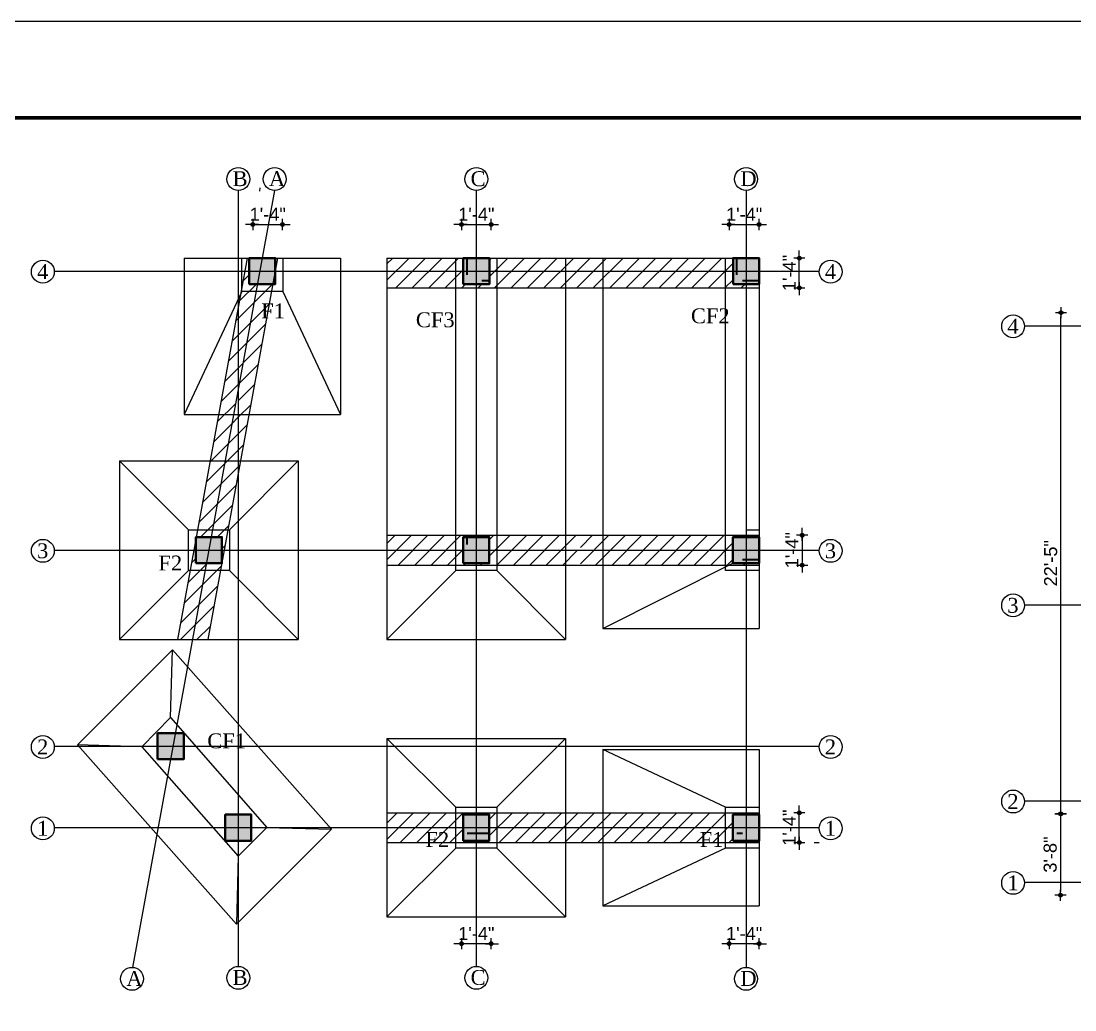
# Model space of a CAD drawing. Header units: inches. Extents: x -12073856 to 12321241, y -1226296 to 1319224.
# Drawn here: x 121516 to 122083, y 45962 to 46494 of the extents above; entities that cross this region are included whole.
import ezdxf

# ---------------------------------------------------------------- set-up
doc = ezdxf.new("R2010")
doc.units = ezdxf.units.IN
doc.header["$MEASUREMENT"] = 0
doc.header["$PDMODE"] = 35
doc.linetypes.add('CONTINU', pattern=[0])
for name, color, linetype, lineweight in [('1', 7, 'Continuous', 13), ('BORDER', 7, 'Continuous', 60), ('Break Line', 125, 'CONTINU', 15), ('Column', 181, 'Continuous', 40), ('Hatch', 9, 'Continuous', 9), ('Toilet', 7, 'Continuous', 25), ('Walls', 11, 'Continuous', 35), ('Window', 3, 'Continuous', 0), ('Windows', 151, 'Continuous', 15)]:
    doc.layers.add(name, color=color, linetype=linetype, lineweight=lineweight)
doc.styles.add('ordinary', font='times.ttf')
doc.styles.add('ramon', font='arial.ttf')
doc.dimstyles.new('S8', dxfattribs={"dimtxt": 7, "dimasz": 2, "dimexe": 6, "dimexo": 18, "dimgap": 1.9375, "dimtad": 1, "dimdec": 1, "dimzin": 3, "dimdsep": 46, "dimlunit": 4, "dimtxsty": 'ramon', "dimblk": 'dot 2', "dimcen": 0.09375, "dimse1": 1, "dimse2": 1, "dimclrd": 1, "dimclre": 1, "dimclrt": 256, "dimadec": 0, "dimazin": 0, "dimtfac": 0.75, "dimtdec": 1, "dimtix": 1, "dimtmove": 1, "dimatfit": 3, "dimldrblk": 'DOT', "dimfxl": 1, "dimtolj": 1, "dimtzin": 0, "dimlwd": 9, "dimlwe": 9, "dimarcsym": 0})
pattern_1 = [(45, (-5795.1595, 25537.279), (-4.41941738, 4.41941738), [])]
pattern_2 = [(45, (-5795.1595, 26688.9125), (-4.41941738, 4.41941738), [])]

# ---------------------------------------------------------------- blocks, each defined once
blk = doc.blocks.new('dot1')
at = {"layer": 'Hatch'}
h = blk.add_hatch(color=256, dxfattribs=at)
edge = h.paths.add_edge_path()
edge.add_arc((0, 0), 1, 0, 360)
for p, q in [((3, 0), (-3, 0)), ((0, 3), (0, -3))]:
    blk.add_line(p, q, dxfattribs=at)
blk.add_circle((0, 0), 1, dxfattribs=at)
blk = doc.blocks.new('dot 2')
at = {"layer": 'Hatch', "xscale": 0.5, "yscale": 0.5, "zscale": 0.5}
blk.add_blockref('dot1', (0, 0), dxfattribs=at)
blk = doc.blocks.new('*D1141')
at = {"layer": 'Defpoints', "color": 0, "transparency": 16777216}
for p in [(122075.12, 46337.03), (122184.3, 46337.03), (122135.07, 46067.62)]:
    blk.add_point(p, dxfattribs=at)
at = {"layer": 'Toilet', "color": 1, "lineweight": 9, "transparency": 16777216}
blk.add_line((122075.12, 46069.62), (122075.12, 46335.03), dxfattribs=at)
at = {"layer": 'Toilet', "color": 1, "lineweight": 9, "transparency": 16777216, "xscale": 2, "yscale": 2, "zscale": 2}
for p, rotation in [((122075.12, 46337.03), 90), ((122075.12, 46067.62), 270)]:
    blk.add_blockref('dot 2', p, dxfattribs=dict(at, rotation=rotation))
at = {"layer": 'Toilet', "transparency": 16777216, "insert": (122069.61, 46202.33), "char_height": 7, "attachment_point": 5, "rotation": 90, "style": 'ramon'}
blk.add_mtext('\\A1;22\'-5"', dxfattribs=at)
blk = doc.blocks.new('_Dot')
at = {"color": 0, "lineweight": -2}
blk.add_line((-0.5, 0), (-1, 0), dxfattribs=at)
at = {"color": 0, "const_width": 0.5}
blk.add_lwpolyline([(-0.25, 0, 1), (0.25, 0, 1)], format="xyb", close=True, dxfattribs=at)
blk = doc.blocks.new('*D1142')
at = {"layer": 'Defpoints', "color": 0, "transparency": 16777216}
for p in [(122135.07, 46067.62), (122074.86, 46023.9), (122171.37, 46023.9)]:
    blk.add_point(p, dxfattribs=at)
at = {"layer": 'Toilet', "color": 1, "lineweight": 9, "transparency": 16777216}
blk.add_line((122074.86, 46065.62), (122074.86, 46025.9), dxfattribs=at)
at = {"layer": 'Toilet', "color": 1, "lineweight": 9, "transparency": 16777216, "xscale": 2, "yscale": 2, "zscale": 2}
for p, rotation in [((122074.86, 46067.62), 90), ((122074.86, 46023.9), 270)]:
    blk.add_blockref('dot 2', p, dxfattribs=dict(at, rotation=rotation))
at = {"layer": 'Toilet', "transparency": 16777216, "insert": (122069.35, 46045.76), "char_height": 7, "attachment_point": 5, "rotation": 90, "style": 'ramon'}
blk.add_mtext('\\A1;3\'-8"', dxfattribs=at)
blk = doc.blocks.new('colm')
at = {"layer": 'Hatch'}
h = blk.add_hatch(color=256, dxfattribs=at)
h.dxf.hatch_style = 1
h.paths.add_polyline_path([(66705.71, 8319.73), (66705.71, 8307.73), (66717.71, 8307.73), (66717.71, 8319.73)])
at = {"layer": 'Column'}
blk.add_lwpolyline([(66705.71, 8307.73), (66717.71, 8307.73), (66717.71, 8319.73), (66705.71, 8319.73)], close=True, dxfattribs=at)
blk = doc.blocks.new('*D1526')
at = {"layer": 'Defpoints', "color": 0, "transparency": 16777216}
for p in [(121912.87, 46068.23), (121934.53, 46068.23), (121912.87, 46052.23)]:
    blk.add_point(p, dxfattribs=at)
at = {"layer": 'Toilet', "color": 1, "lineweight": 9, "transparency": 16777216}
for p, q in [((121934.53, 46070.23), (121934.53, 46072.23)), ((121934.53, 46052.23), (121934.53, 46068.23)), ((121934.53, 46050.23), (121934.53, 46048.23))]:
    blk.add_line(p, q, dxfattribs=at)
at = {"layer": 'Toilet', "color": 1, "lineweight": 9, "transparency": 16777216, "xscale": 2, "yscale": 2, "zscale": 2}
for p, rotation in [((121934.53, 46068.23), 270), ((121934.53, 46052.23), 90)]:
    blk.add_blockref('dot 2', p, dxfattribs=dict(at, rotation=rotation))
at = {"layer": 'Toilet', "transparency": 16777216, "insert": (121929.07, 46060.23), "char_height": 7, "attachment_point": 5, "rotation": 90, "style": 'ramon'}
blk.add_mtext('\\A1;1\'-4"', dxfattribs=at)
blk = doc.blocks.new('*D1527')
at = {"layer": 'Defpoints', "color": 0, "transparency": 16777216}
for p in [(121912.87, 46366.36), (121934.53, 46366.36), (121912.87, 46350.36)]:
    blk.add_point(p, dxfattribs=at)
at = {"layer": 'Toilet', "color": 1, "lineweight": 9, "transparency": 16777216}
for p, q in [((121934.53, 46368.36), (121934.53, 46370.36)), ((121934.53, 46350.36), (121934.53, 46366.36)), ((121934.53, 46348.36), (121934.53, 46346.36))]:
    blk.add_line(p, q, dxfattribs=at)
at = {"layer": 'Toilet', "color": 1, "lineweight": 9, "transparency": 16777216, "xscale": 2, "yscale": 2, "zscale": 2}
for p, rotation in [((121934.53, 46366.36), 270), ((121934.53, 46350.36), 90)]:
    blk.add_blockref('dot 2', p, dxfattribs=dict(at, rotation=rotation))
at = {"layer": 'Toilet', "transparency": 16777216, "insert": (121929.07, 46358.36), "char_height": 7, "attachment_point": 5, "rotation": 90, "style": 'ramon'}
blk.add_mtext('\\A1;1\'-4"', dxfattribs=at)
blk = doc.blocks.new('*D1403')
at = {"layer": 'Defpoints', "color": 0, "transparency": 16777216}
for p in [(121768.97, 46384.45), (121752.97, 46366.36), (121768.97, 46366.36)]:
    blk.add_point(p, dxfattribs=at)
at = {"layer": 'Toilet', "color": 1, "lineweight": 9, "transparency": 16777216}
for p, q in [((121750.97, 46384.45), (121748.97, 46384.45)), ((121752.97, 46384.45), (121768.97, 46384.45)), ((121770.97, 46384.45), (121772.97, 46384.45))]:
    blk.add_line(p, q, dxfattribs=at)
at = {"layer": 'Toilet', "color": 1, "lineweight": 9, "transparency": 16777216, "xscale": 2, "yscale": 2, "zscale": 2}
blk.add_blockref('dot 2', (121752.97, 46384.45), dxfattribs=at)
at = {"layer": 'Toilet', "color": 1, "lineweight": 9, "transparency": 16777216, "xscale": 2, "yscale": 2, "zscale": 2, "rotation": 180}
blk.add_blockref('dot 2', (121768.97, 46384.45), dxfattribs=at)
at = {"layer": 'Toilet', "transparency": 16777216, "insert": (121760.97, 46389.9), "char_height": 7, "attachment_point": 5, "style": 'ramon'}
blk.add_mtext('\\A1;1\'-4"', dxfattribs=at)
blk = doc.blocks.new('*D1528')
at = {"layer": 'Defpoints', "color": 0, "transparency": 16777216}
for p in [(121912.87, 46384.45), (121896.87, 46366.36), (121912.87, 46366.36)]:
    blk.add_point(p, dxfattribs=at)
at = {"layer": 'Toilet', "color": 1, "lineweight": 9, "transparency": 16777216}
for p, q in [((121894.87, 46384.45), (121892.87, 46384.45)), ((121896.87, 46384.45), (121912.87, 46384.45)), ((121914.87, 46384.45), (121916.87, 46384.45))]:
    blk.add_line(p, q, dxfattribs=at)
at = {"layer": 'Toilet', "color": 1, "lineweight": 9, "transparency": 16777216, "xscale": 2, "yscale": 2, "zscale": 2}
blk.add_blockref('dot 2', (121896.87, 46384.45), dxfattribs=at)
at = {"layer": 'Toilet', "color": 1, "lineweight": 9, "transparency": 16777216, "xscale": 2, "yscale": 2, "zscale": 2, "rotation": 180}
blk.add_blockref('dot 2', (121912.87, 46384.45), dxfattribs=at)
at = {"layer": 'Toilet', "transparency": 16777216, "insert": (121904.87, 46389.9), "char_height": 7, "attachment_point": 5, "style": 'ramon'}
blk.add_mtext('\\A1;1\'-4"', dxfattribs=at)
blk = doc.blocks.new('*D1404')
at = {"layer": 'Defpoints', "color": 0, "transparency": 16777216}
for p in [(121896.87, 46078.64), (121912.87, 46078.64), (121896.87, 45997.88)]:
    blk.add_point(p, dxfattribs=at)
at = {"layer": 'Toilet', "color": 1, "lineweight": 9, "transparency": 16777216}
for p, q in [((121894.87, 45997.88), (121892.87, 45997.88)), ((121912.87, 45997.88), (121896.87, 45997.88)), ((121914.87, 45997.88), (121916.87, 45997.88))]:
    blk.add_line(p, q, dxfattribs=at)
at = {"layer": 'Toilet', "color": 1, "lineweight": 9, "transparency": 16777216, "xscale": 2, "yscale": 2, "zscale": 2}
blk.add_blockref('dot 2', (121896.87, 45997.88), dxfattribs=at)
at = {"layer": 'Toilet', "color": 1, "lineweight": 9, "transparency": 16777216, "xscale": 2, "yscale": 2, "zscale": 2, "rotation": 180}
blk.add_blockref('dot 2', (121912.87, 45997.88), dxfattribs=at)
at = {"layer": 'Toilet', "transparency": 16777216, "insert": (121904.87, 46003.34), "char_height": 7, "attachment_point": 5, "style": 'ramon'}
blk.add_mtext('\\A1;1\'-4"', dxfattribs=at)
blk = doc.blocks.new('*D1405')
at = {"layer": 'Defpoints', "color": 0, "transparency": 16777216}
for p in [(121752.97, 46060.02), (121768.97, 46060.02), (121752.97, 45997.88)]:
    blk.add_point(p, dxfattribs=at)
at = {"layer": 'Toilet', "color": 1, "lineweight": 9, "transparency": 16777216}
for p, q in [((121750.97, 45997.88), (121748.97, 45997.88)), ((121768.97, 45997.88), (121752.97, 45997.88)), ((121770.97, 45997.88), (121772.97, 45997.88))]:
    blk.add_line(p, q, dxfattribs=at)
at = {"layer": 'Toilet', "color": 1, "lineweight": 9, "transparency": 16777216, "xscale": 2, "yscale": 2, "zscale": 2}
blk.add_blockref('dot 2', (121752.97, 45997.88), dxfattribs=at)
at = {"layer": 'Toilet', "color": 1, "lineweight": 9, "transparency": 16777216, "xscale": 2, "yscale": 2, "zscale": 2, "rotation": 180}
blk.add_blockref('dot 2', (121768.97, 45997.88), dxfattribs=at)
at = {"layer": 'Toilet', "transparency": 16777216, "insert": (121760.97, 46003.34), "char_height": 7, "attachment_point": 5, "style": 'ramon'}
blk.add_mtext('\\A1;1\'-4"', dxfattribs=at)
blk = doc.blocks.new('*D1529')
at = {"layer": 'Defpoints', "color": 0, "transparency": 16777216}
for p in [(121912.87, 46217.36), (121912.87, 46201.36), (121936.01, 46201.36)]:
    blk.add_point(p, dxfattribs=at)
at = {"layer": 'Toilet', "color": 1, "lineweight": 9, "transparency": 16777216}
for p, q in [((121936.01, 46219.36), (121936.01, 46221.36)), ((121936.01, 46217.36), (121936.01, 46201.36)), ((121936.01, 46199.36), (121936.01, 46197.36))]:
    blk.add_line(p, q, dxfattribs=at)
at = {"layer": 'Toilet', "color": 1, "lineweight": 9, "transparency": 16777216, "xscale": 2, "yscale": 2, "zscale": 2}
for p, rotation in [((121936.01, 46217.36), 270), ((121936.01, 46201.36), 90)]:
    blk.add_blockref('dot 2', p, dxfattribs=dict(at, rotation=rotation))
at = {"layer": 'Toilet', "transparency": 16777216, "insert": (121930.55, 46209.36), "char_height": 7, "attachment_point": 5, "rotation": 90, "style": 'ramon'}
blk.add_mtext('\\A1;1\'-4"', dxfattribs=at)
blk = doc.blocks.new('*D1430')
at = {"layer": 'Defpoints', "color": 0, "transparency": 16777216}
for p in [(121656.89, 46384.45), (121640.89, 46366.36), (121656.89, 46366.36)]:
    blk.add_point(p, dxfattribs=at)
at = {"layer": 'Toilet', "color": 1, "lineweight": 9, "transparency": 16777216}
for p, q in [((121638.89, 46384.45), (121636.89, 46384.45)), ((121640.89, 46384.45), (121656.89, 46384.45)), ((121658.89, 46384.45), (121660.89, 46384.45))]:
    blk.add_line(p, q, dxfattribs=at)
at = {"layer": 'Toilet', "color": 1, "lineweight": 9, "transparency": 16777216, "xscale": 2, "yscale": 2, "zscale": 2}
blk.add_blockref('dot 2', (121640.89, 46384.45), dxfattribs=at)
at = {"layer": 'Toilet', "color": 1, "lineweight": 9, "transparency": 16777216, "xscale": 2, "yscale": 2, "zscale": 2, "rotation": 180}
blk.add_blockref('dot 2', (121656.89, 46384.45), dxfattribs=at)
at = {"layer": 'Toilet', "transparency": 16777216, "insert": (121648.89, 46389.9), "char_height": 7, "attachment_point": 5, "style": 'ramon'}
blk.add_mtext('\\A1;1\'-4"', dxfattribs=at)

msp = doc.modelspace()

# ---------------------------------------------------------------- hatches: boundary and pattern name
at = {"layer": 'Windows', "lineweight": -2}
h = msp.add_hatch(dxfattribs=at)
h.set_pattern_fill('ANSI31', color=1, scale=50, style=0)
h.set_pattern_definition(pattern_2)
h.paths.add_polyline_path([(121712.97, 46366.36), (121712.97, 46359.36), (121749.92, 46359.36), (121749.92, 46366.36)])
h.paths.add_polyline_path([(121712.97, 46359.36), (121712.97, 46350.36), (121749.92, 46350.36), (121749.92, 46359.36)])
h.paths.add_polyline_path([(121749.92, 46359.36), (121753.97, 46359.36), (121753.97, 46366.36), (121749.92, 46366.36)])
h.paths.add_polyline_path([(121753.97, 46359.36), (121749.92, 46359.36), (121749.92, 46350.36), (121760.97, 46350.36), (121760.97, 46352.36), (121753.97, 46352.36)])
h.paths.add_polyline_path([(121771.92, 46359.36), (121767.97, 46359.36), (121767.97, 46357.36), (121767.97, 46352.36), (121760.97, 46352.36), (121760.97, 46350.36), (121771.92, 46350.36)])
h.paths.add_polyline_path([(121771.92, 46366.36), (121767.97, 46366.36), (121767.97, 46359.36), (121771.92, 46359.36)])
h.paths.add_polyline_path([(121808.97, 46359.36), (121808.97, 46366.36), (121771.92, 46366.36), (121771.92, 46359.36)])
h.paths.add_polyline_path([(121808.97, 46350.36), (121808.97, 46359.36), (121771.92, 46359.36), (121771.92, 46350.36)])
h.paths.add_polyline_path([(121828.87, 46359.36), (121828.87, 46366.36), (121808.97, 46366.36), (121808.97, 46359.36)])
h.paths.add_polyline_path([(121828.87, 46350.36), (121828.87, 46359.36), (121808.97, 46359.36), (121808.97, 46350.36)])
h.paths.add_polyline_path([(121894.92, 46359.36), (121894.92, 46366.36), (121828.87, 46366.36), (121828.87, 46359.36)])
h.paths.add_polyline_path([(121894.92, 46350.36), (121894.92, 46359.36), (121828.87, 46359.36), (121828.87, 46350.36)])
h.paths.add_polyline_path([(121894.92, 46359.36), (121898.92, 46359.36), (121898.92, 46366.36), (121894.92, 46366.36)])
h.paths.add_polyline_path([(121898.92, 46359.36), (121894.92, 46359.36), (121894.92, 46350.36), (121905.92, 46350.36), (121905.92, 46352.36), (121898.92, 46352.36)])
h.paths.add_polyline_path([(121726.48, 46353.12), (121742.28, 46353.12), (121742.28, 46341.12), (121726.48, 46341.12)], flags=9)
h.paths.add_polyline_path([(121874.29, 46353.12), (121889.14, 46353.12), (121889.14, 46341.12), (121874.29, 46341.12)], flags=9)
h = msp.add_hatch(dxfattribs=at)
h.set_pattern_fill('ANSI31', color=1, scale=50, style=0)
h.set_pattern_definition(pattern_1)
h.paths.add_polyline_path([(121643.42, 46352.36), (121638.97, 46352.36), (121638.97, 46359.36), (121636.56, 46359.36), (121634.97, 46350.67), (121634.97, 46348.36), (121642.69, 46348.36)])
h.paths.add_polyline_path([(121651.55, 46352.36), (121643.42, 46352.36), (121642.69, 46348.36), (121650.82, 46348.36)])
h.paths.add_polyline_path([(121642.69, 46348.36), (121634.97, 46348.36), (121634.28, 46346.89), (121633.1, 46340.39), (121633.1, 46295.89)], flags=17)
h.paths.add_polyline_path([(121650.82, 46348.36), (121642.69, 46348.36), (121633.1, 46295.89), (121633.1, 46251.38)])
h.paths.add_polyline_path([(121633.1, 46295.89), (121633.1, 46340.39), (121622.49, 46282.36), (121630.63, 46282.36)])
h.paths.add_polyline_path([(121630.63, 46282.36), (121622.49, 46282.36), (121617.93, 46257.36), (121626.06, 46257.36)])
h.paths.add_polyline_path([(121626.06, 46257.36), (121617.93, 46257.36), (121611.16, 46220.36), (121619.3, 46220.36)])
h.paths.add_polyline_path([(121633.1, 46251.38), (121633.1, 46257.36), (121626.06, 46257.36), (121619.3, 46220.36), (121627.43, 46220.36)])
h.paths.add_polyline_path([(121619.3, 46220.36), (121611.16, 46220.36), (121610.43, 46216.36), (121618.57, 46216.36)])
h.paths.add_polyline_path([(121627.43, 46220.36), (121619.3, 46220.36), (121618.57, 46216.36), (121624.29, 46216.36), (121624.29, 46209.36), (121625.42, 46209.36)])
h.paths.add_polyline_path([(121616.01, 46202.36), (121610.29, 46202.36), (121610.29, 46209.36), (121609.15, 46209.36), (121607.14, 46198.36), (121615.28, 46198.36)])
h.paths.add_polyline_path([(121624.14, 46202.36), (121616.01, 46202.36), (121615.28, 46198.36), (121623.41, 46198.36)])
h.paths.add_polyline_path([(121615.28, 46198.36), (121607.14, 46198.36), (121600.38, 46161.36), (121608.52, 46161.36)])
h.paths.add_polyline_path([(121623.41, 46198.36), (121615.28, 46198.36), (121608.52, 46161.36), (121616.65, 46161.36)])
h.paths.add_polyline_path([(121643.39, 46343.99), (121658.23, 46343.99), (121658.23, 46331.99), (121643.39, 46331.99)], flags=9)
h = msp.add_hatch(dxfattribs=at)
h.set_pattern_fill('ANSI31', color=1, scale=50, style=0)
h.set_pattern_definition(pattern_1)
h.paths.add_polyline_path([(121626.06, 46257.36), (121633.1, 46257.36), (121633.1, 46282.36), (121630.63, 46282.36)])
h = msp.add_hatch(dxfattribs=at)
h.set_pattern_fill('ANSI31', color=1, scale=50, style=0)
h.set_pattern_definition(pattern_2)
h.paths.add_polyline_path([(121753.92, 46216.36), (121760.97, 46216.36), (121760.97, 46217.36), (121749.92, 46217.36), (121749.92, 46209.36), (121753.92, 46209.36)])
h.paths.add_polyline_path([(121749.92, 46201.36), (121760.97, 46201.36), (121760.97, 46202.36), (121753.92, 46202.36), (121753.92, 46209.36), (121749.92, 46209.36)])
h.paths.add_polyline_path([(121771.92, 46217.36), (121760.97, 46217.36), (121760.97, 46216.36), (121767.92, 46216.36), (121767.92, 46209.36), (121771.92, 46209.36)])
h.paths.add_polyline_path([(121771.92, 46209.36), (121767.92, 46209.36), (121767.92, 46202.36), (121760.97, 46202.36), (121760.97, 46201.36), (121771.92, 46201.36)])
h.paths.add_polyline_path([(121771.92, 46209.36), (121771.92, 46201.36), (121814.97, 46201.36), (121814.97, 46209.36)])
h.paths.add_polyline_path([(121814.97, 46209.36), (121814.97, 46217.36), (121771.92, 46217.36), (121771.92, 46209.36)])
h.paths.add_polyline_path([(121894.92, 46201.36), (121894.92, 46209.36), (121816.87, 46209.36), (121816.87, 46201.36)])
h.paths.add_polyline_path([(121816.87, 46217.36), (121816.87, 46209.36), (121894.92, 46209.36), (121894.92, 46217.36)])
h.paths.add_polyline_path([(121898.87, 46216.36), (121905.92, 46216.36), (121905.92, 46217.36), (121894.92, 46217.36), (121894.92, 46209.36), (121898.87, 46209.36)])
h.paths.add_polyline_path([(121894.92, 46201.36), (121905.92, 46201.36), (121905.92, 46202.36), (121898.87, 46202.36), (121898.87, 46209.36), (121894.92, 46209.36)])
h.paths.add_polyline_path([(121871.58, 46224.25), (121887.38, 46224.25), (121887.38, 46212.25), (121871.58, 46212.25)], flags=9)
h.paths.add_polyline_path([(121712.92, 46217.36), (121712.92, 46209.36), (121749.92, 46209.36), (121749.92, 46217.36)])
h.paths.add_polyline_path([(121712.92, 46209.36), (121712.92, 46201.36), (121749.92, 46201.36), (121749.92, 46209.36)])
h = msp.add_hatch(dxfattribs=at)
h.set_pattern_fill('ANSI31', color=1, scale=50, style=0)
h.set_pattern_definition(pattern_2)
h.paths.add_polyline_path([(121749.92, 46068.23), (121712.97, 46068.23), (121712.97, 46060.23), (121749.92, 46060.23)])
h.paths.add_polyline_path([(121749.92, 46060.23), (121712.97, 46060.23), (121712.97, 46052.23), (121749.92, 46052.23)])
h.paths.add_polyline_path([(121753.92, 46060.23), (121749.92, 46060.23), (121749.92, 46052.23), (121760.97, 46052.23), (121760.97, 46053.23), (121753.92, 46053.23)])
h.paths.add_polyline_path([(121753.92, 46067.23), (121760.97, 46067.23), (121760.97, 46068.23), (121749.92, 46068.23), (121749.92, 46060.23), (121753.92, 46060.23)])
h.paths.add_polyline_path([(121771.92, 46068.23), (121760.97, 46068.23), (121760.97, 46067.23), (121767.92, 46067.23), (121767.92, 46060.23), (121771.92, 46060.23)])
h.paths.add_polyline_path([(121771.92, 46060.23), (121767.92, 46060.23), (121767.92, 46053.23), (121760.97, 46053.23), (121760.97, 46052.23), (121771.92, 46052.23)])
h.paths.add_polyline_path([(121808.97, 46068.23), (121771.92, 46068.23), (121771.92, 46060.23), (121808.97, 46060.23)])
h.paths.add_polyline_path([(121808.97, 46060.23), (121771.92, 46060.23), (121771.92, 46052.23), (121808.97, 46052.23)])
h.paths.add_polyline_path([(121828.87, 46060.23), (121808.97, 46060.23), (121808.97, 46052.23), (121828.87, 46052.23)])
h.paths.add_polyline_path([(121828.87, 46068.23), (121808.97, 46068.23), (121808.97, 46060.23), (121828.87, 46060.23)])
h.paths.add_polyline_path([(121894.87, 46068.23), (121828.87, 46068.23), (121828.87, 46060.23), (121894.87, 46060.23)])
h.paths.add_polyline_path([(121894.87, 46060.23), (121828.87, 46060.23), (121828.87, 46052.23), (121894.87, 46052.23)])
h.paths.add_polyline_path([(121898.87, 46067.23), (121905.92, 46067.23), (121905.92, 46068.23), (121894.87, 46068.23), (121894.87, 46060.23), (121898.87, 46060.23)])
h.paths.add_polyline_path([(121898.87, 46060.23), (121894.87, 46060.23), (121894.87, 46052.23), (121905.92, 46052.23), (121905.92, 46053.23), (121898.87, 46053.23)])
h.paths.add_polyline_path([(121731.63, 46059.87), (121747.42, 46059.87), (121747.42, 46047.87), (121731.63, 46047.87)], flags=9)
h.paths.add_polyline_path([(121879.02, 46059.87), (121893.87, 46059.87), (121893.87, 46047.87), (121879.02, 46047.87)], flags=9)

# ---------------------------------------------------------------- linework, layer by layer
for p, q in [((121905.92, 46402.67), (121905.92, 45985.14)), ((121603.97, 46366.36), (121603.97, 46282.36)), ((121687.97, 46366.36), (121687.97, 46282.36)), ((121712.97, 46366.36), (121712.97, 46217.36)), ((121808.97, 46366.36), (121808.97, 46217.36)), ((121828.87, 46366.36), (121828.87, 46282.36)), ((121912.87, 46366.36), (121912.87, 46282.36)), ((121912.92, 46348.36), (121912.92, 46167.36)), ((121828.92, 46282.36), (121828.92, 46209.36)), ((121569.29, 46257.36), (121569.29, 46161.36)), ((121665.29, 46257.36), (121665.29, 46221.36)), ((121712.92, 46257.36), (121712.92, 46161.36)), ((121808.92, 46257.36), (121808.92, 46221.36)), ((121665.29, 46221.36), (121665.29, 46161.36)), ((121808.92, 46221.36), (121808.92, 46161.36)), ((121828.92, 46209.36), (121828.92, 46167.36)), ((121546.66, 46104.77), (121597.66, 46155.78)), ((121596.6, 46119.47), (121597.66, 46155.78)), ((121597.66, 46155.78), (121683.13, 46059.41)), ((121581.31, 46103.66), (121596.6, 46119.47)), ((121596.6, 46119.47), (121648.37, 46060.32)), ((121546.66, 46104.77), (121632.13, 46008.4)), ((121581.31, 46103.66), (121546.66, 46104.77)), ((121581.31, 46103.66), (121633.1, 46044.94)), ((121712.97, 46108.23), (121712.97, 46060.23)), ((121749.92, 46071.23), (121712.97, 46108.23)), ((121771.92, 46071.23), (121808.97, 46108.23)), ((121808.97, 46108.23), (121808.97, 46060.23)), ((121828.87, 46102.23), (121828.87, 46060.23)), ((121912.87, 46102.23), (121912.87, 46018.23)), ((121632.13, 46008.4), (121683.13, 46059.41)), ((121633.1, 46044.94), (121648.37, 46060.32)), ((121648.27, 46060.23), (121683.13, 46059.41)), ((121712.97, 46060.23), (121712.97, 46012.23)), ((121808.97, 46060.23), (121808.97, 46012.23)), ((121828.87, 46060.23), (121828.87, 46018.23)), ((121749.92, 46049.23), (121712.97, 46012.23)), ((121771.92, 46049.23), (121808.97, 46012.23)), ((121633.1, 46044.94), (121632.13, 46008.4))]:
    msp.add_line(p, q)
at = {"layer": 'BORDER'}
msp.add_lwpolyline([(123444.42, 46441.74), (123444.42, 44350.89), (120381.59, 44350.89), (120381.59, 46441.74)], close=True, dxfattribs=at)
at = {"layer": 'Break Line'}
msp.add_line((121763.97, 46216.36), (121767.97, 46216.36), dxfattribs=at)
at = {"layer": 'Toilet'}
for p, q in [((121644.74, 46404.11), (121644.41, 46402.33)), ((121652.61, 46402.67), (121576.31, 45985.13)), ((121633.1, 46402.67), (121633.1, 45985.67)), ((121760.97, 46402.67), (121760.97, 45985.67)), ((121637.84, 46366.36), (121600.38, 46161.36)), ((121603.97, 46366.36), (121687.97, 46366.36)), ((121654.11, 46366.36), (121616.65, 46161.36)), ((121712.97, 46366.36), (121828.87, 46366.36)), ((121828.87, 46366.36), (121912.87, 46366.36)), ((121534.22, 46359.36), (121945.21, 46359.36)), ((121634.97, 46348.36), (121603.97, 46282.36)), ((121656.97, 46348.36), (121687.97, 46282.36)), ((121712.97, 46350.36), (121912.87, 46350.36)), ((122055.54, 46330.03), (122540.24, 46330.03)), ((121603.97, 46282.36), (121618.43, 46282.36)), ((121603.97, 46282.36), (121687.97, 46282.36)), ((121569.29, 46257.36), (121633.1, 46257.36)), ((121606.29, 46220.36), (121569.29, 46257.36)), ((121628.29, 46220.36), (121665.29, 46257.36)), ((121633.1, 46257.36), (121665.29, 46257.36)), ((121712.92, 46217.36), (121912.87, 46217.36)), ((121534.22, 46209.36), (121945.21, 46209.36)), ((121712.92, 46201.36), (121912.87, 46201.36)), ((121828.92, 46167.36), (121898.87, 46202.36)), ((121606.29, 46198.36), (121569.29, 46161.36)), ((121628.29, 46198.36), (121665.29, 46161.36)), ((121749.92, 46198.36), (121712.92, 46161.36)), ((121771.92, 46198.36), (121808.92, 46161.36)), ((122055.54, 46180.03), (122540.24, 46180.03)), ((121828.92, 46167.36), (121912.92, 46167.36)), ((121569.29, 46161.36), (121596.32, 46161.36)), ((121569.29, 46161.36), (121665.29, 46161.36)), ((121712.92, 46161.36), (121808.92, 46161.36)), ((121534.22, 46103.95), (121945.21, 46103.95)), ((121712.97, 46108.23), (121760.97, 46108.23)), ((121760.97, 46108.23), (121808.97, 46108.23)), ((121828.87, 46102.23), (121912.87, 46102.23)), ((121894.87, 46071.23), (121828.87, 46102.23)), ((122055.54, 46074.62), (122540.24, 46074.62)), ((121712.97, 46068.23), (121912.87, 46068.23)), ((121534.22, 46060.23), (121945.21, 46060.23)), ((121712.97, 46052.23), (121912.87, 46052.23)), ((121894.87, 46049.23), (121828.87, 46018.23)), ((121942.54, 46052.23), (121945.21, 46052.23)), ((122055.54, 46030.9), (122540.24, 46030.9)), ((121828.87, 46018.23), (121912.87, 46018.23)), ((121712.97, 46012.23), (121808.97, 46012.23))]:
    msp.add_line(p, q, dxfattribs=at)
for points in [[(121656.97, 46366.36), (121656.97, 46348.36), (121634.97, 46348.36), (121634.97, 46366.36)], [(121749.92, 46217.36), (121749.92, 46366.36)], [(121771.92, 46366.36), (121771.92, 46217.36)], [(121894.92, 46282.36), (121894.92, 46366.36)], [(121912.92, 46198.36), (121894.92, 46198.36), (121894.92, 46282.36)], [(121771.92, 46220.36), (121771.92, 46198.36), (121749.92, 46198.36), (121749.92, 46220.36)], [(121905.92, 46220.36), (121912.92, 46220.36)], [(121912.87, 46049.23), (121894.87, 46049.23), (121894.87, 46071.23), (121912.87, 46071.23)]]:
    msp.add_lwpolyline(points, dxfattribs=at)
for points in [[(121606.29, 46220.36), (121628.29, 46220.36), (121628.29, 46198.36), (121606.29, 46198.36)], [(121749.92, 46071.23), (121771.92, 46071.23), (121771.92, 46049.23), (121749.92, 46049.23)]]:
    msp.add_lwpolyline(points, close=True, dxfattribs=at)
for centre in [(121633.1, 46408.82), (121652.62, 46408.82), (121760.97, 46408.82), (121905.92, 46408.82), (121528.08, 46359.01), (121951.35, 46359.01), (122049.4, 46329.68), (121528.08, 46209.01), (121951.35, 46209.01), (122049.4, 46179.68), (121528.08, 46103.6), (121951.35, 46103.6), (122049.4, 46074.27), (121528.08, 46059.88), (121951.35, 46059.88), (122049.4, 46030.55), (121576, 45978.99), (121633.1, 45979.52), (121760.97, 45979.52), (121905.92, 45978.99)]:
    msp.add_circle(centre, 6.15, dxfattribs=at)
at = {"layer": 'Walls'}
for p, q in [((121755.97, 46357.36), (121755.97, 46366.36)), ((121767.97, 46357.36), (121767.97, 46366.36)), ((121900.92, 46357.36), (121900.92, 46366.36)), ((121763.97, 46354.36), (121767.97, 46354.36)), ((121903.92, 46354.36), (121912.92, 46354.36)), ((121755.97, 46212.36), (121755.97, 46216.36)), ((121767.97, 46212.36), (121767.97, 46216.36)), ((121903.92, 46216.36), (121912.92, 46216.36)), ((121903.92, 46204.36), (121912.92, 46204.36)), ((121755.97, 46057.23), (121767.97, 46057.23)), ((121900.92, 46057.23), (121903.92, 46057.23))]:
    msp.add_line(p, q, dxfattribs=at)
at = {"layer": 'Window'}
msp.add_lwpolyline([(123496.42, 46493.74), (123496.42, 44298.89), (120329.59, 44298.89), (120329.59, 46493.74)], close=True, dxfattribs=at)

# ---------------------------------------------------------------- block references
at = {"layer": 'Column', "xscale": 1.166666666671517, "yscale": 1.166666666671517, "zscale": 1.166666666668081}
for p in [(43815.65, 36660.02), (43930.65, 36660.02), (44075.6, 36660.02), (43786.97, 36510.02), (43930.6, 36510.02), (44075.55, 36510.02), (43766.42, 36404.61), (43802.72, 36360.88), (43930.6, 36360.88), (44075.55, 36360.88)]:
    msp.add_blockref('colm', p, dxfattribs=at)

# ---------------------------------------------------------------- texts
at = {"layer": '1', "char_height": 8, "width": 20.1234, "attachment_point": 1, "style": 'ordinary'}
for s, insert in [('B', (121630.01, 46413.03)), ('A', (121649.53, 46413.03)), ('C', (121757.89, 46413.03)), ('D', (121902.83, 46413.03)), ('4', (121524.96, 46363.05)), ('4', (121948.23, 46363.05)), ('F1', (121645.39, 46341.99)), ('CF3', (121728.48, 46337.19)), ('CF2', (121876.29, 46339.33)), ('4', (122046.28, 46333.72)), ('3', (121524.96, 46213.05)), ('3', (121948.23, 46213.05)), ('F2', (121590.15, 46206.46)), ('3', (122046.28, 46183.72)), ('CF1', (121616.42, 46110.89)), ('2', (121524.96, 46107.64)), ('2', (121948.23, 46107.64)), ('2', (122046.28, 46078.31)), ('1', (121524.96, 46063.91)), ('1', (121948.23, 46063.91)), ('F2', (121733.63, 46057.87)), ('F1', (121881.02, 46057.87)), ('1', (122046.28, 46034.58)), ('A', (121572.91, 45983.2)), ('B', (121630.01, 45983.73)), ('C', (121757.89, 45983.73)), ('D', (121902.83, 45983.2))]:
    msp.add_mtext(s, dxfattribs=dict(at, insert=insert))

# ---------------------------------------------------------------- dimensions: what is measured, and where the dimension line sits
at = {"layer": 'Toilet'}
for base, p1, p2, picture, middle in [((121656.89, 46384.45), (121640.89, 46366.36), (121656.89, 46366.36), '*D1430', (121648.89, 46389.9)), ((121768.97, 46384.45), (121752.97, 46366.36), (121768.97, 46366.36), '*D1403', (121760.97, 46389.9)), ((121912.87, 46384.45), (121896.87, 46366.36), (121912.87, 46366.36), '*D1528', (121904.87, 46389.9)), ((121896.87, 45997.88), (121912.87, 46078.64), (121896.87, 46078.64), '*D1404', (121904.87, 46003.34)), ((121752.97, 45997.88), (121768.97, 46060.02), (121752.97, 46060.02), '*D1405', (121760.97, 46003.34))]:
    dim = msp.add_linear_dim(base=base, p1=p1, p2=p2, dimstyle='S8', override={"dimfxl": 2, "dimfxlon": 1, "dimarcsym": 1}, dxfattribs=at)
    dim.commit()
    dim.dimension.update_dxf_attribs({"geometry": picture, "text_midpoint": middle})
for base, p1, p2, picture, middle in [((121934.53, 46366.36), (121912.87, 46350.36), (121912.87, 46366.36), '*D1527', (121929.07, 46358.36)), ((121936.01, 46201.36), (121912.87, 46217.36), (121912.87, 46201.36), '*D1529', (121930.55, 46209.36)), ((121934.53, 46068.23), (121912.87, 46052.23), (121912.87, 46068.23), '*D1526', (121929.07, 46060.23))]:
    dim = msp.add_linear_dim(base=base, p1=p1, p2=p2, angle=90, dimstyle='S8', override={"dimfxl": 2, "dimfxlon": 1, "dimarcsym": 1}, dxfattribs=at)
    dim.commit()
    dim.dimension.update_dxf_attribs({"geometry": picture, "text_midpoint": middle})
for base, p2, text, picture, middle in [((122075.12, 46337.03), (122184.3, 46337.03), '22\'-5"', '*D1141', (122069.61, 46202.33)), ((122074.86, 46023.9), (122171.37, 46023.9), '3\'-8"', '*D1142', (122069.35, 46045.76))]:
    dim = msp.add_linear_dim(base=base, p1=(122135.07, 46067.62), p2=p2, angle=90, text=text, dimstyle='S8', override={"dimfxl": 2, "dimfxlon": 1, "dimarcsym": 1}, dxfattribs=at)
    dim.commit()
    dim.dimension.update_dxf_attribs({"geometry": picture, "text_midpoint": middle})

doc.saveas('drawing.dxf')
